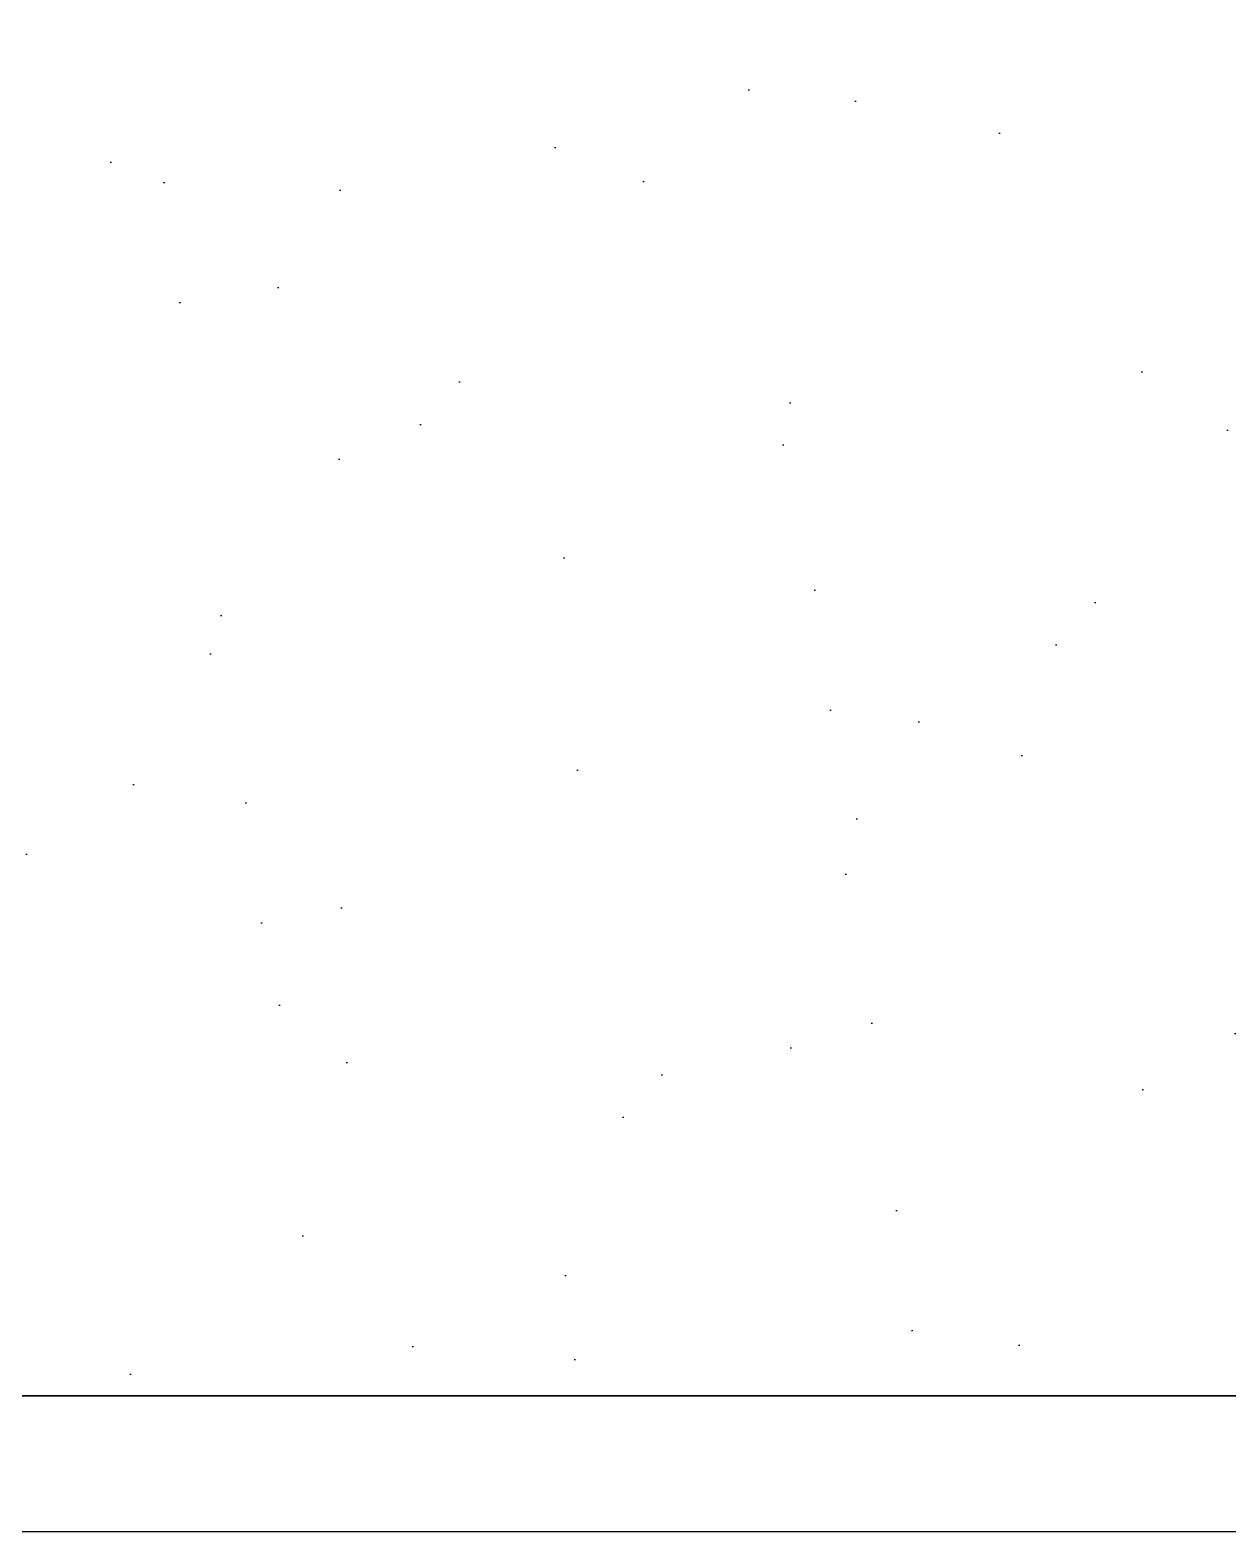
# Model space of a CAD drawing. Header units: inches. Extents: x -55 to 600, y -103 to 167.
# Drawn here: x 198.479 to 199.798, y -8.933 to -7.278 of the extents above; entities that cross this region are included whole.
import ezdxf

# ---------------------------------------------------------------- set-up
doc = ezdxf.new("R2010")
doc.units = ezdxf.units.IN
doc.header["$MEASUREMENT"] = 0
for name, color, linetype in [('AI-Hatch piso', 252, 'Continuous'), ('AI-Pen 05', 5, 'Continuous'), ('AI-Piso', 1, 'Continuous')]:
    doc.layers.add(name, color=color, linetype=linetype)

msp = doc.modelspace()

# ---------------------------------------------------------------- hatches: boundary and pattern name
at = {"layer": 'AI-Hatch piso', "true_color": 0xd3bf96}
h = msp.add_hatch(dxfattribs=at)
h.set_pattern_fill('AR-SAND', color=9, scale=0.01, angle=90, style=0)
h.set_pattern_definition([(127.5, (210.64656, 101.05896), (-0.4894132, -0.0160003), [0, -0.38608, 0, -0.4318, 0, -0.41275]), (97.5, (210.64656, 101.05896), (-0.716825, 0.4495233), [0, -0.20828, 0, -0.34798, 0, -0.13335]), (57.5, (210.64656, 100.74654), (-0.0014372, 0.7909924), [0, -0.127, 0, -0.4572, 0, -0.5969]), (47.5, (210.64656, 100.74654), (-0.2229293, 0.7635565), [0, -0.0635, 0, -0.29972, 0, -0.3429])])
h.paths.add_polyline_path([(190.9274, -1.3834), (203.8774, -1.3834), (203.8774, -8.7834), (190.9274, -8.7834)])

# ---------------------------------------------------------------- linework, layer by layer
at = {"layer": 'AI-Pen 05'}
msp.add_lwpolyline([(198.4024, -8.7834), (203.8774, -8.7834), (203.8774, -7.9834), (204.0274, -7.9834), (204.0274, -8.9334), (198.4024, -8.9334), (198.4024, -8.7834)], dxfattribs=at)
at = {"layer": 'AI-Piso'}
msp.add_lwpolyline([(190.9274, -1.3834), (203.8774, -1.3834), (203.8774, -8.7834), (190.9274, -8.7834)], close=True, dxfattribs=at)

doc.saveas('drawing.dxf')
